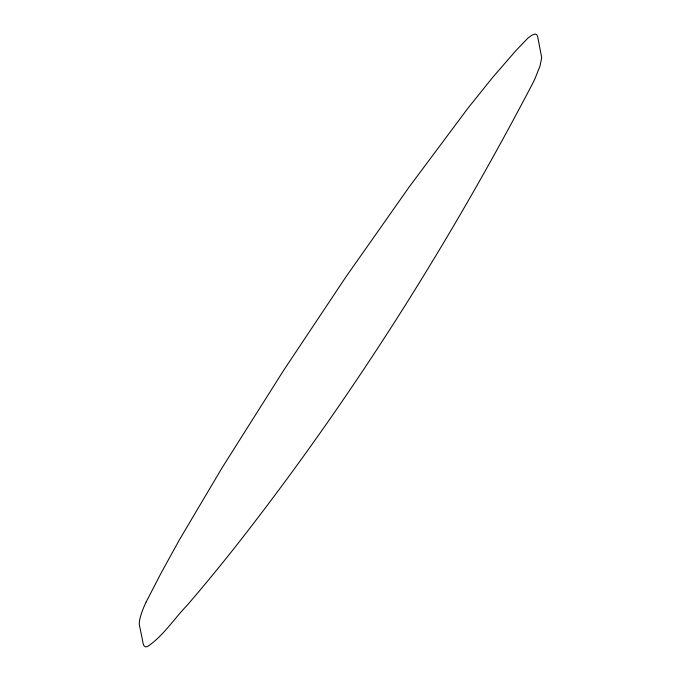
<?xml version="1.0" encoding="UTF-8"?>
<svg xmlns="http://www.w3.org/2000/svg" width="681" height="681" viewBox="0 0 681 681"><rect width="100%" height="100%" fill="white"/><g stroke="black" fill="none" stroke-linecap="round" stroke-linejoin="round"><path stroke-width="1.02" d="M146.185 601.936L161.074 573.113L179.605 539.48L222.108 467.77L283.483 370.617L345.778 277.116L409.204 186.943L468 108.126L492.772 77.302L515.594 50.956L527.945 38.068L532.125 35.046L535.223 34.05L536.722 34.629L537.581 36.238L541.701 57.621L540.007 66.1L534.798 79.124A43.771 8.904 -58.5 0 1 533.283 82.273C447.596 246.241 348.255 403.407 233.77 548.826C218.575 567.963 203.049 586.835 187.105 605.341C173.868 618.995 163.261 636.037 147.343 646.652C142.891 648.338 143.036 642.098 142.338 639.357C141.35 634.479 140.303 629.61 139.35 624.724A48.445 9.857 -58.5 0 1 146.109 601.995"/></g></svg>
